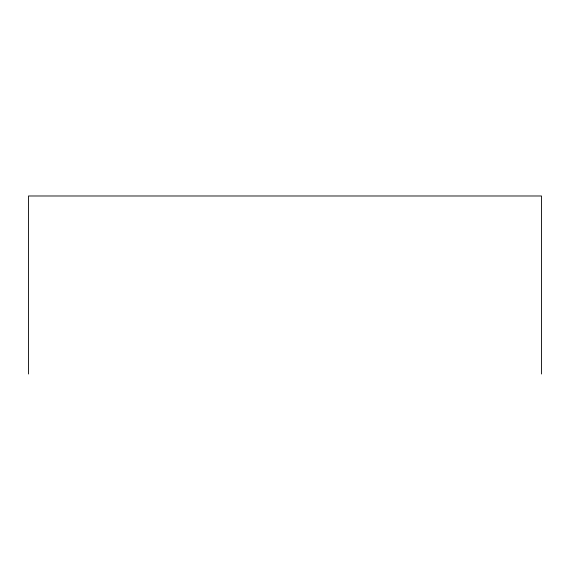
<?xml version="1.0" encoding="UTF-8"?>
<svg xmlns="http://www.w3.org/2000/svg" width="570" height="570" viewBox="0 0 570 570"><rect width="100%" height="100%" fill="white"/><g stroke="black" fill="none" stroke-linecap="round" stroke-linejoin="round"><path stroke-width="0.85" d="M541.5 374.013L541.5 195.987L28.5 195.987L28.5 374.013"/></g></svg>
